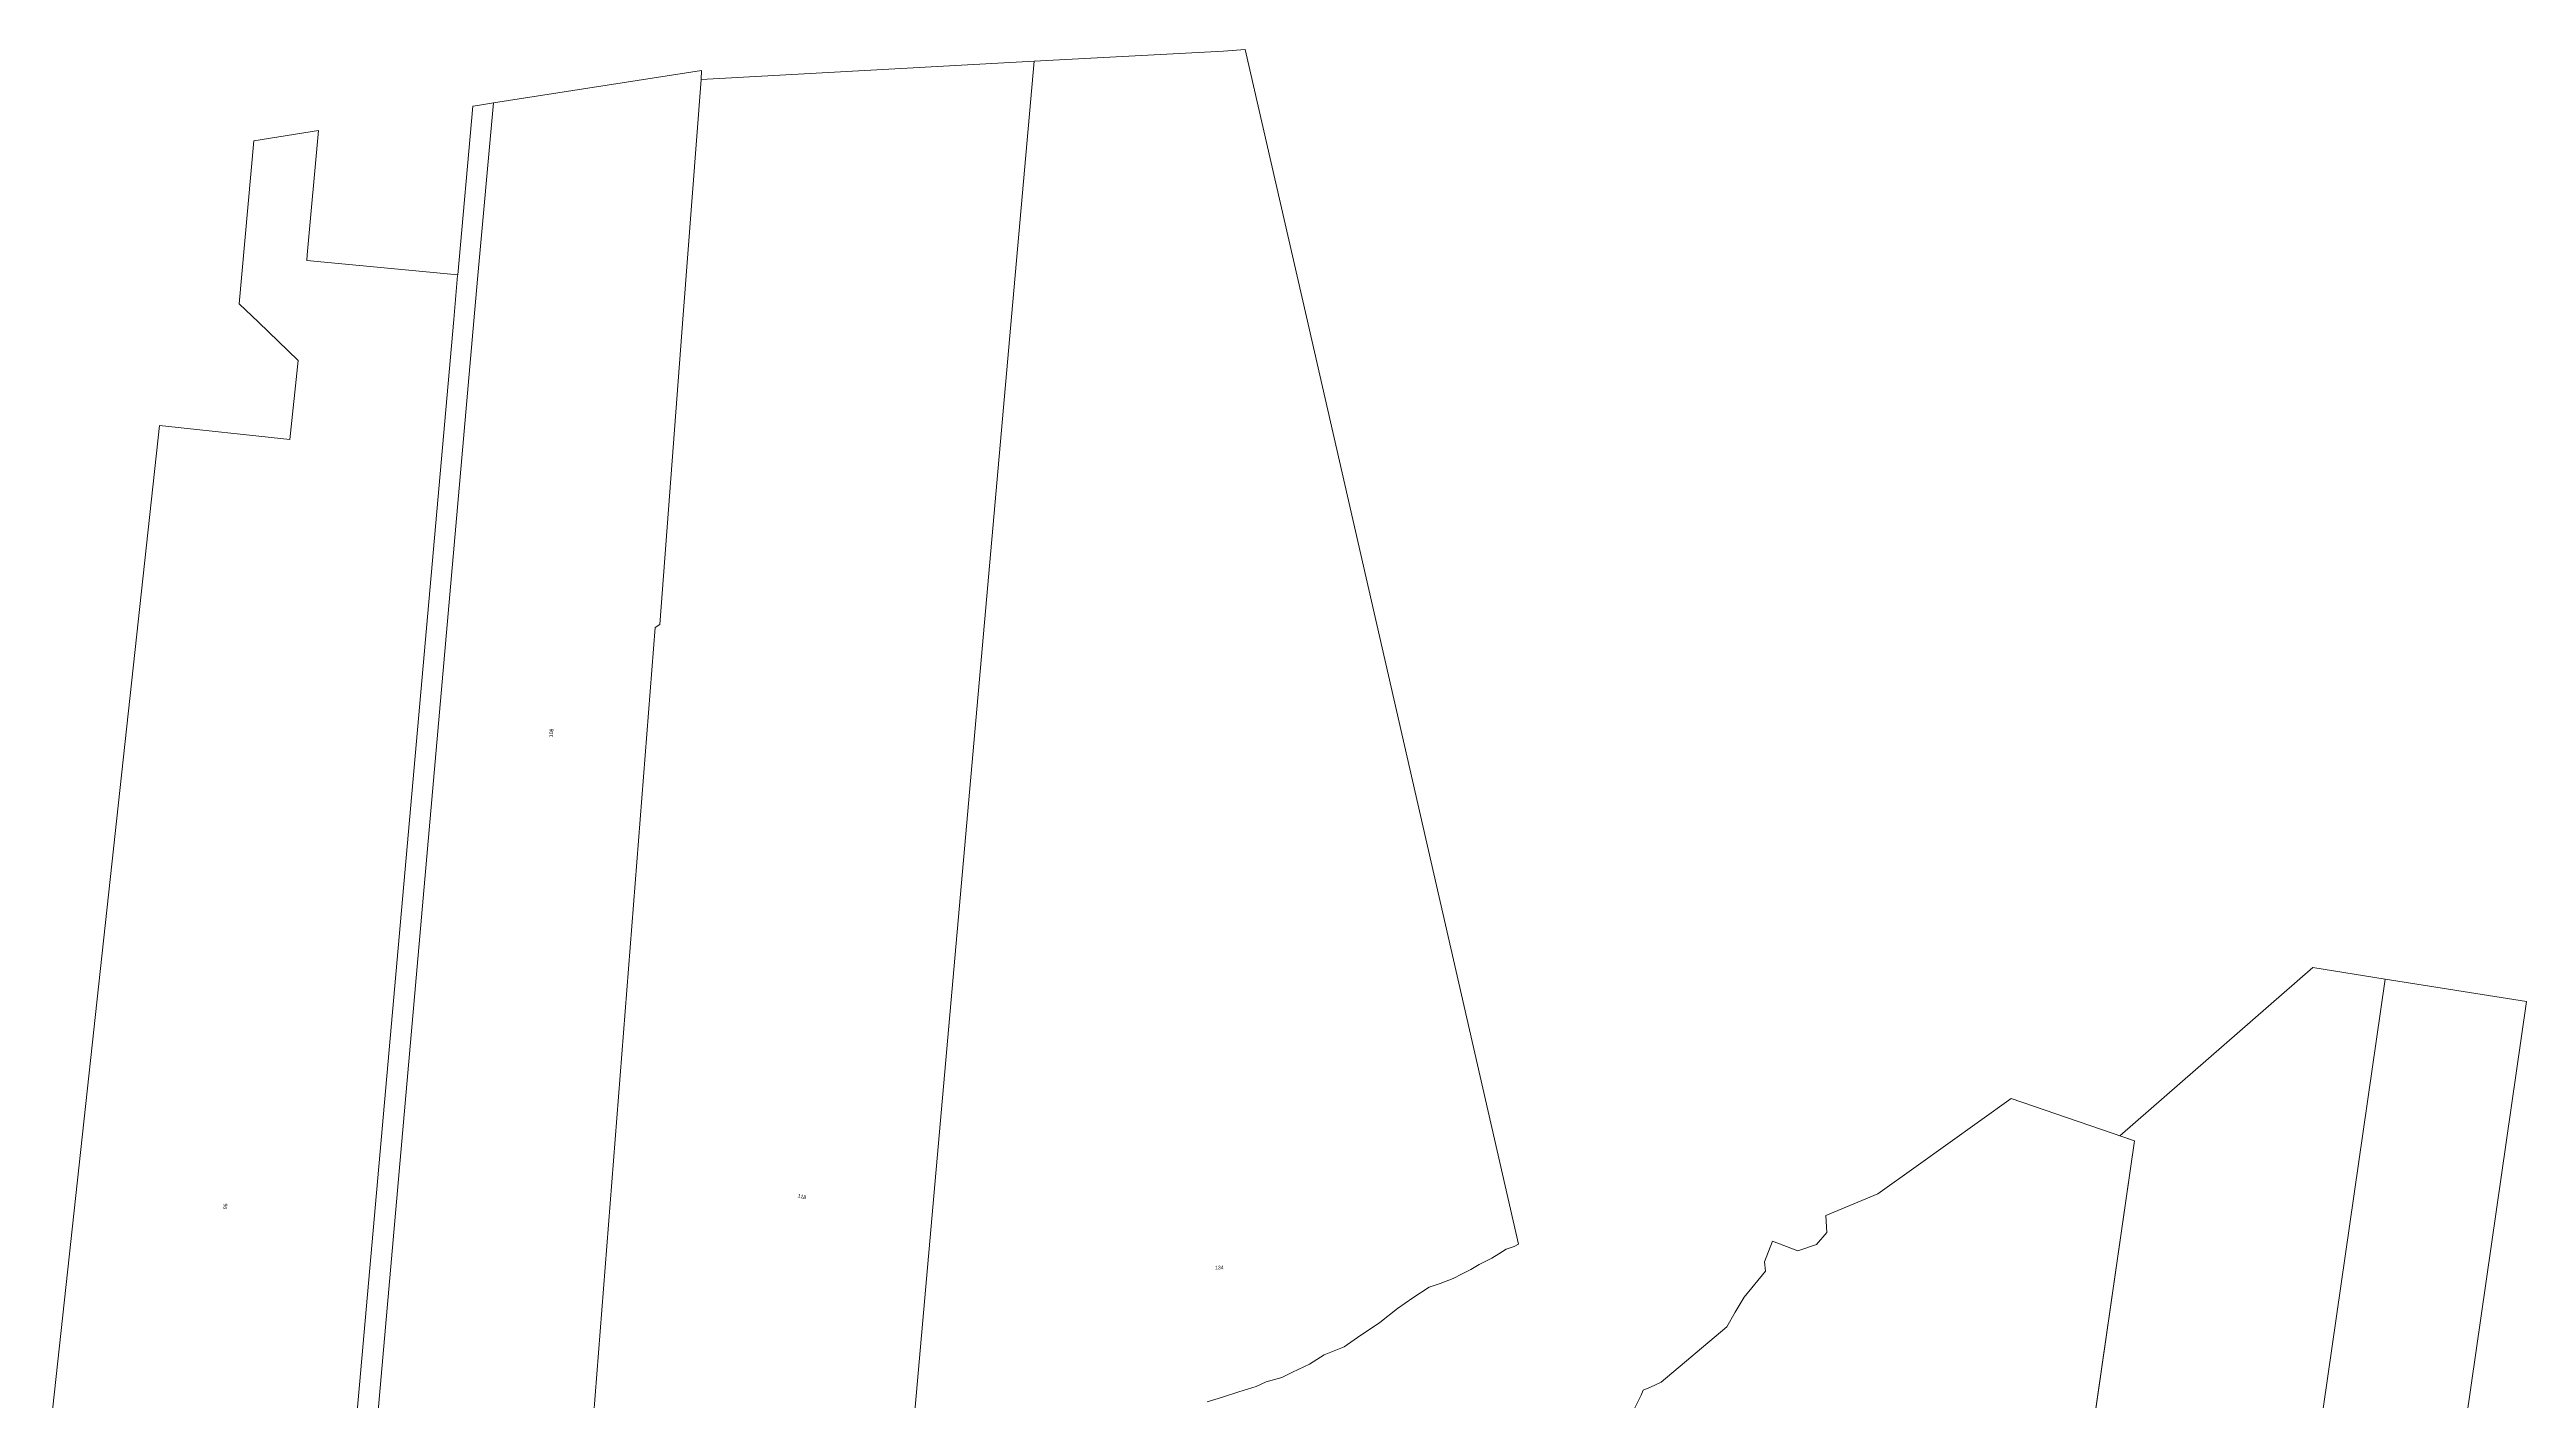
# Model space of a CAD drawing. Header units: metres. Extents: x 300152 to 302458, y 6282738 to 6284604.
# Drawn here: x 300986 to 302197, y 6283944 to 6284604 of the extents above; entities that cross this region are included whole.
import ezdxf

# ---------------------------------------------------------------- set-up
doc = ezdxf.new("R2010")
doc.units = ezdxf.units.M
doc.layers.add('Cadastre Land Parcels_SP_EXT', color=9, linetype='Continuous', lineweight=5)
doc.layers.add('Cadastre Roads_SP_EXT', color=9, linetype='Continuous', lineweight=5)
doc.styles.get("Standard").update_dxf_attribs({"font": 'arial.ttf'})

msp = doc.modelspace()

# ---------------------------------------------------------------- linework, layer by layer
at = {"layer": 'Cadastre Land Parcels_SP_EXT', "linetype": 'Continuous'}
for points in [[(301552.4, 6283943.1), (301559.9, 6283945.4), (301567.9, 6283948.1), (301576.3, 6283950.6), (301581.2, 6283953), (301588.8, 6283955), (301594.1, 6283957.6), (301602.4, 6283961.6), (301609.5, 6283966.2), (301619.3, 6283970.1), (301625.9, 6283974.7), (301636.8, 6283981.9), (301645.4, 6283988.8), (301652.9, 6283994.1), (301660.9, 6283999.2), (301666.3, 6284001.1), (301672.7, 6284003.5), (301677, 6284005.8), (301681.3, 6284007.8), (301685.4, 6284010.3), (301691.5, 6284013.5), (301694.9, 6284015.6), (301698.6, 6284017.9), (301702.5, 6284019.2), (301704.6, 6284020.3), (301600.9, 6284473.7), (301571, 6284604.4), (301560.3, 6284603.7), (301467.8, 6284598.7), (301457.4, 6284481.1), (301406, 6283899.9)], [(301135.2, 6283920.2), (301184, 6284472.4), (301185.9, 6284493.9), (301186, 6284494.2), (301186, 6284494.2), (301112.1, 6284501.3), (301112.3, 6284504.1), (301117.8, 6284564.8), (301086.3, 6284559.8), (301079.1, 6284480.1), (301088.5, 6284471.1), (301108, 6284452.4), (301103.8, 6284413.7), (301040.2, 6284420.6), (300986.4, 6283925.5)], [(301964.1, 6283782.1), (302005.7, 6284070.8), (302005.7, 6284070.8), (301945.4, 6284091.5), (301914.5, 6284069.4), (301899, 6284058.3), (301880.3, 6284044.9), (301854.9, 6284034.3), (301855.3, 6284025.9), (301850.3, 6284020.1), (301841.1, 6284017), (301828.7, 6284021.7), (301824.8, 6284011.6), (301825.3, 6284007.1), (301814.9, 6283994.4), (301810.6, 6283987), (301806.5, 6283979.8), (301774.3, 6283952.8), (301769.1, 6283950.4), (301765.6, 6283948.8), (301764.5, 6283946.5), (301761, 6283939.2)]]:
    msp.add_lwpolyline(points, dxfattribs=at)
for points in [[(301282.4, 6284321.8), (301284.7, 6284323.2), (301296.2, 6284474.7), (301304.9, 6284589.7), (301305.2, 6284594.1), (301203.5, 6284578.3), (301195.6, 6284492.1), (301193.8, 6284471.7), (301187.9, 6284404.7), (301145.5, 6283922.2), (301175.2, 6283910.4), (301239.4, 6283907.6), (301249.9, 6283904.6), (301282.4, 6284321.8)], [(301296.2, 6284474.7), (301284.7, 6284323.2), (301282.4, 6284321.8), (301249.9, 6283904.6), (301323.7, 6283883.9), (301324.5, 6283874.1), (301330.2, 6283874.4), (301335.3, 6283875), (301340.7, 6283876.2), (301347.6, 6283878.6), (301353.1, 6283881.1), (301358.7, 6283882.8), (301363.3, 6283883.5), (301368.5, 6283883.3), (301375.3, 6283885.7), (301382.1, 6283888.9), (301392, 6283893), (301400.8, 6283897.4), (301406, 6283899.9), (301457.4, 6284481.1), (301467.8, 6284598.7), (301304.9, 6284589.7), (301296.2, 6284474.7)], [(302128.3, 6284149.9), (302092.9, 6284155.5), (301998.6, 6284073.2), (302005.7, 6284070.8), (301980.5, 6283895.8), (302015.1, 6283890.8), (301994.6, 6283748.6), (302034.1, 6283742.2), (302054.7, 6283885.1), (302089.4, 6283880.1), (302128.3, 6284149.9)], [(302197.4, 6284138.9), (302128.3, 6284149.9), (302089.4, 6283880.1), (302069.1, 6283735.7), (302071.2, 6283735.3), (302073.3, 6283734.8), (302075.5, 6283734.3), (302077.6, 6283733.9), (302079.7, 6283733.4), (302081.8, 6283732.9), (302084, 6283732.4), (302086.1, 6283731.8), (302088.2, 6283731.3), (302090.3, 6283730.8), (302092.4, 6283730.3), (302094.5, 6283729.7), (302096.6, 6283729.2), (302098.8, 6283728.6), (302100.9, 6283728), (302103, 6283727.4), (302123.3, 6283870.4), (302158, 6283865.4), (302197.4, 6284138.9)]]:
    msp.add_lwpolyline(points, close=True, dxfattribs=at)
at = {"layer": 'Cadastre Roads_SP_EXT', "linetype": 'Continuous'}
msp.add_lwpolyline([(301145.5, 6283922.2), (301187.9, 6284404.7), (301193.8, 6284471.7), (301195.6, 6284492.1), (301203.5, 6284578.3), (301196.6, 6284577.2), (301193.3, 6284576.7), (301186, 6284494.2), (301185.9, 6284493.9), (301184, 6284472.4), (301135.2, 6283920.2)], dxfattribs=at)

# ---------------------------------------------------------------- texts
at = {"layer": 'Cadastre Land Parcels_SP_EXT'}
for s, rotation, p in [('108', 85.2366, (301232.4, 6284268.1)), ('96', 85.23, (301073.1, 6284037.3)), ('118', 344.1711, (301352, 6284043.3))]:
    msp.add_text(s, height=1.8, rotation=rotation, dxfattribs=at).set_placement(p)
msp.add_text('134', height=1.8, dxfattribs=at).set_placement((301556.2, 6284007.9))

doc.saveas('drawing.dxf')
